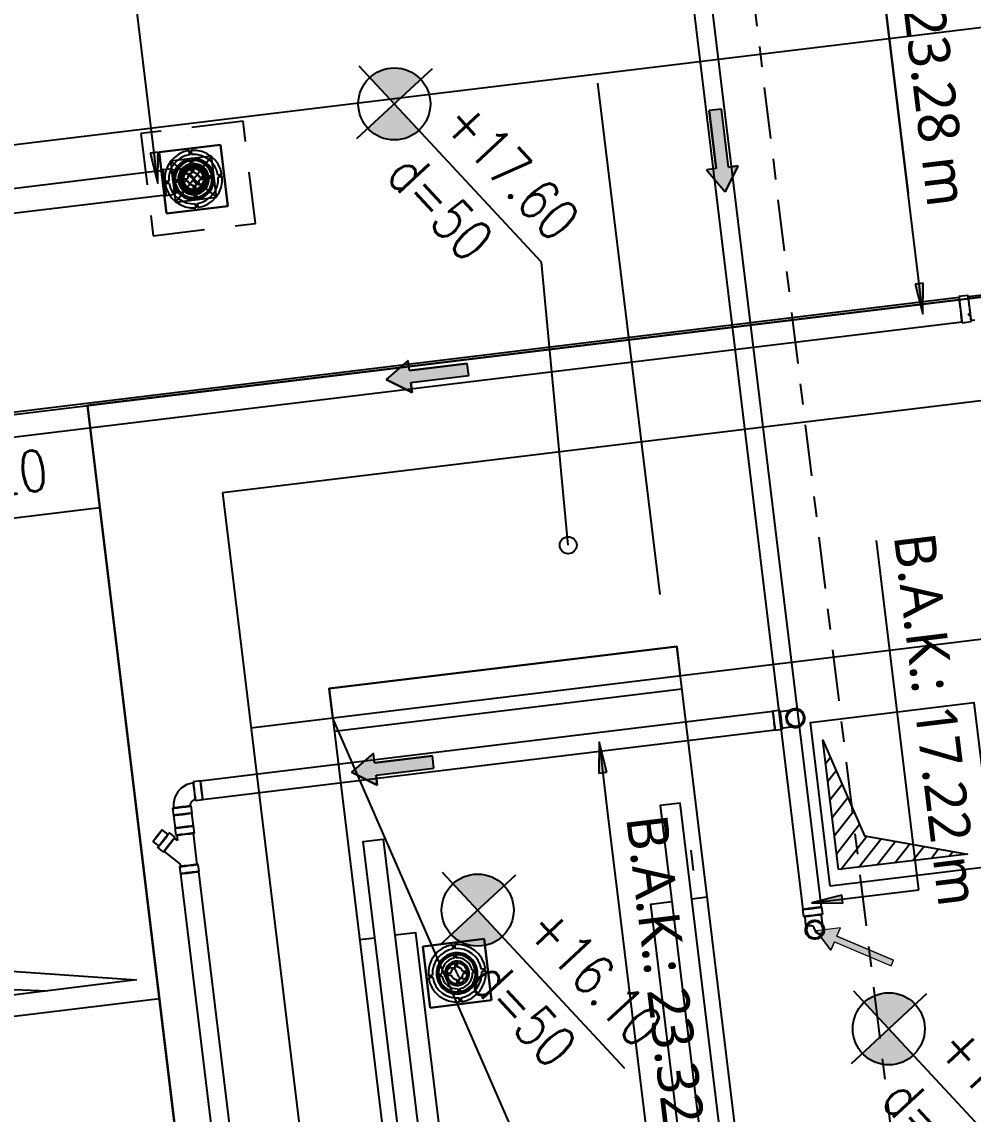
# Model space of a CAD drawing. Header units: millimetres. Extents: x 400382 to 401276, y 4543898 to 4544126.
# Drawn here: x 400469.96 to 400474.58, y 4544086.5 to 4544091.8 of the extents above; entities that cross this region are included whole.
import ezdxf
from ezdxf.enums import TextEntityAlignment as Align

# ---------------------------------------------------------------- set-up
doc = ezdxf.new("R2010")
doc.units = ezdxf.units.MM
for name, pattern in [('ACAD_ISO05W100', [33, 24, -3, 0, -3, 0, -3]), ('AKS', [3, 2.5, -0.25, 0, -0.25]), ('CENTER', [2, 1.25, -0.25, 0.25, -0.25]), ('CIZGI', [0.4, 0.25, -0.15]), ('CONTINU', [0]), ('DASHDOT2', [0.5, 0.25, -0.125, 0, -0.125]), ('HIDDEN', [0.375, 0.25, -0.125])]:
    doc.linetypes.add(name, pattern=pattern)
doc.layers.add('A-DETL-GENF', color=92, linetype='Continuous', lineweight=9)
for name, color, linetype in [('aks prota', 2, 'AKS'), ('bosluk prota', 2, 'Continuous'), ('bosluk tarama prota', 8, 'Continuous'), ('boşluk prota', 2, 'Continuous'), ('boşluk taraması prota', 252, 'Continuous'), ('iderzi_PROTA', 3, 'Continuous'), ('kiriş boyutu prota', 6, 'Continuous'), ('kiriş prota', 6, 'Continuous'), ('kolon tarama prota', 252, 'Continuous'), ('merdiven prota', 2, 'Continuous'), ('PRT-AL-TUNEL_EKSENI', 14, 'DASHDOT2'), ('PRT-MI-a_fit_drainage', 10, 'Continuous'), ('skesit prota', 7, 'Continuous'), ('st-s_level (kot)', 6, 'Continuous'), ('st-s_levelmark (kot işareti)', 4, 'Continuous'), ('st_s_ölçü', 4, 'Continuous'), ('TARAMA', 8, 'Continuous'), ('temel prota', 6, 'Continuous')]:
    doc.layers.add(name, color=color, linetype=linetype)
doc.styles.add('OLCU', font='romanstw.shx')
doc.styles.add('Segoe UI Light_1', font='', dxfattribs={"height": 200})
doc.styles.add('TKIRIS', font='romanstw.shx')
doc.styles.get('Segoe UI Light_1').set_extended_font_data('Segoe UI Light')

# ---------------------------------------------------------------- blocks, each defined once
blk = doc.blocks.new('Flow Direction - Flow Direction _25mm_-1035271-_17_70 m  ARA KAT')
at = {"layer": 'TARAMA'}
blk.add_hatch(color=256, dxfattribs=at).paths.add_polyline_path([(0, 0), (-117, -78), (-117, -30), (-400, -30), (-400, 30), (-117, 30), (-117, 78)], flags=0)
for p, q in [((0, 0), (-117, 78)), ((-117, 78), (-117, 30)), ((-117, 78), (0, 0)), ((-117, 30), (-117, 78)), ((-117, 30), (-400, 30)), ((-400, 30), (-400, -30)), ((-117, 30), (-400, 30)), ((-400, 30), (-400, -30)), ((-117, -78), (0, 0)), ((-117, -78), (0, 0)), ((-400, -30), (-117, -30)), ((-117, -30), (-400, -30)), ((-117, -30), (-117, -78)), ((-117, -30), (-117, -78))]:
    blk.add_line(p, q, dxfattribs=at)
blk = doc.blocks.new('Riser Direction1 - Flow Direction _25mm_ 2-2155046-_17_70 m  ARA KAT')
at = {"layer": 'A-DETL-GENF'}
blk.add_hatch(color=256, dxfattribs=at).paths.add_polyline_path([(0, 0), (118, 0), (96, -38.1), (354.9, -187.5), (339.8, -213.5), (81, -64.1), (59, -102.2)], flags=0)
for p, q in [((0, 0), (59, -102.2)), ((118, 0), (0, 0)), ((118, 0), (0, 0)), ((59, -102.2), (0, 0)), ((96, -38.1), (118, 0)), ((96, -38.1), (118, 0)), ((354.9, -187.5), (96, -38.1)), ((96, -38.1), (354.9, -187.5)), ((59, -102.2), (81, -64.1)), ((81, -64.1), (59, -102.2)), ((81, -64.1), (339.8, -213.5)), ((81, -64.1), (339.8, -213.5)), ((339.8, -213.5), (354.9, -187.5)), ((339.8, -213.5), (354.9, -187.5))]:
    blk.add_line(p, q, dxfattribs=at)
blk = doc.blocks.new('17.60 mekanik')
at = {"layer": 'kolon tarama prota'}
for points in [[(136748.72, 66618.62), (136737.74, 66629.04), (136735.42, 66625.84)], [(136449.2, 66389.81), (136438.23, 66400.22), (136435.91, 66397.03)], [(136921.11, 66384.46), (136931.52, 66395.44), (136928.33, 66397.76)], [(136793.63, 66362.09), (136804.6, 66351.68), (136806.92, 66354.87)]]:
    blk.add_hatch(color=256, dxfattribs=at).paths.add_polyline_path(points, flags=0)
for p, q in [((136561.71, 66754.49), (136701.01, 66653.28)), ((136748.72, 66618.62), (136561.71, 66754.49)), ((136925.9, 66386.54), (136552.55, 66657.8)), ((136547.26, 66650.52), (136920.61, 66379.26)), ((136766.65, 66653.02), (136757.54, 66640.49)), ((136757.01, 66640.88), (136754.39, 66637.28)), ((136754.78, 66637), (136407.02, 66158.36)), ((136763.79, 66635.99), (136763.75, 66635.94)), ((136763.97, 66634.69), (136765.24, 66634.89)), ((136766.79, 66633.77), (136767.91, 66635.32)), ((136416.57, 66151.42), (136764.32, 66630.07)), ((136737.74, 66629.04), (136735.42, 66625.84)), ((136748.72, 66618.62), (136737.74, 66629.04)), ((136764.71, 66629.79), (136767.32, 66633.38)), ((136735.42, 66625.84), (136748.72, 66618.62)), ((136449.2, 66389.81), (136257.67, 66528.96)), ((136951.97, 66426.94), (136813.79, 66527.34)), ((136840.28, 66433.97), (136675.69, 66207.43)), ((136842.28, 66436.84), (136840.22, 66434.01)), ((136682.97, 66202.14), (136847.57, 66428.68)), ((136847.63, 66428.63), (136849.69, 66431.46)), ((136921.11, 66384.46), (136951.97, 66426.94)), ((136456.17, 66424.9), (136438.52, 66400.64)), ((136438.52, 66400.64), (136456.17, 66424.9)), ((136480.43, 66407.25), (136456.17, 66424.9)), ((136456.17, 66424.9), (136480.43, 66407.25)), ((136456.17, 66424.9), (136456.17, 66424.9)), ((136447.86, 66411.78), (136449.48, 66410.6)), ((136449.48, 66410.6), (136447.86, 66411.78)), ((136447.86, 66411.78), (136447.86, 66411.78)), ((136450.07, 66411.41), (136448.45, 66412.58)), ((136448.45, 66412.58), (136450.07, 66411.41)), ((136448.45, 66412.58), (136448.45, 66412.58)), ((136450.07, 66411.41), (136450.07, 66411.41)), ((136464.65, 66411.91), (136463.47, 66410.29)), ((136463.47, 66410.29), (136464.65, 66411.91)), ((136464.28, 66409.71), (136465.46, 66411.33)), ((136465.46, 66411.33), (136464.28, 66409.71)), ((136464.65, 66411.91), (136464.65, 66411.91)), ((136465.46, 66411.33), (136465.46, 66411.33)), ((136467.3, 66415.56), (136466.12, 66413.94)), ((136466.12, 66413.94), (136467.3, 66415.56)), ((136466.12, 66413.94), (136466.12, 66413.94)), ((136466.93, 66413.35), (136468.11, 66414.97)), ((136468.11, 66414.97), (136466.93, 66413.35)), ((136466.93, 66413.35), (136466.93, 66413.35)), ((136467.3, 66415.56), (136467.3, 66415.56)), ((136468.11, 66414.97), (136468.11, 66414.97)), ((136449.48, 66410.6), (136449.48, 66410.6)), ((136451.51, 66409.13), (136453.13, 66407.95)), ((136453.13, 66407.95), (136451.51, 66409.13)), ((136451.51, 66409.13), (136451.51, 66409.13)), ((136453.71, 66408.76), (136452.09, 66409.93)), ((136452.09, 66409.93), (136453.71, 66408.76)), ((136452.09, 66409.93), (136452.09, 66409.93)), ((136453.13, 66407.95), (136453.13, 66407.95)), ((136453.71, 66408.76), (136453.71, 66408.76)), ((136455.15, 66406.47), (136456.79, 66405.28)), ((136456.79, 66405.28), (136455.15, 66406.47)), ((136455.15, 66406.47), (136455.15, 66406.47)), ((136457.37, 66406.09), (136455.74, 66407.28)), ((136455.74, 66407.28), (136457.37, 66406.09)), ((136455.74, 66407.28), (136455.74, 66407.28)), ((136457.37, 66406.09), (136457.37, 66406.09)), ((136461.99, 66408.27), (136460.81, 66406.63)), ((136460.81, 66406.63), (136461.99, 66408.27)), ((136460.81, 66406.63), (136460.81, 66406.63)), ((136461.62, 66406.05), (136462.8, 66407.68)), ((136462.8, 66407.68), (136461.62, 66406.05)), ((136461.62, 66406.05), (136461.62, 66406.05)), ((136461.99, 66408.27), (136461.99, 66408.27)), ((136462.78, 66382.99), (136480.43, 66407.25)), ((136480.43, 66407.25), (136462.78, 66382.99)), ((136462.8, 66407.68), (136462.8, 66407.68)), ((136463.47, 66410.29), (136463.47, 66410.29)), ((136464.28, 66409.71), (136464.28, 66409.71)), ((136480.43, 66407.25), (136480.43, 66407.25)), ((136438.23, 66400.22), (136435.91, 66397.03)), ((136449.2, 66389.81), (136438.23, 66400.22)), ((136438.52, 66400.64), (136462.78, 66382.99)), ((136462.78, 66382.99), (136438.52, 66400.64)), ((136438.52, 66400.64), (136438.52, 66400.64)), ((136457.33, 66401.85), (136456.14, 66400.22)), ((136456.14, 66400.22), (136457.33, 66401.85)), ((136456.14, 66400.22), (136456.14, 66400.22)), ((136456.79, 66405.28), (136456.79, 66405.28)), ((136456.95, 66399.63), (136458.14, 66401.26)), ((136458.14, 66401.26), (136456.95, 66399.63)), ((136457.33, 66401.85), (136457.33, 66401.85)), ((136458.14, 66401.26), (136458.14, 66401.26)), ((136461.57, 66401.8), (136463.2, 66400.62)), ((136463.2, 66400.62), (136461.57, 66401.8)), ((136461.57, 66401.8), (136461.57, 66401.8)), ((136463.79, 66401.43), (136462.16, 66402.61)), ((136462.16, 66402.61), (136463.79, 66401.43)), ((136462.16, 66402.61), (136462.16, 66402.61)), ((136463.2, 66400.62), (136463.2, 66400.62)), ((136463.79, 66401.43), (136463.79, 66401.43)), ((136446.31, 66395.86), (136307.59, 66204.93)), ((136435.91, 66397.03), (136449.2, 66389.81)), ((136454.67, 66398.19), (136453.49, 66396.57)), ((136453.49, 66396.57), (136454.67, 66398.19)), ((136453.49, 66396.57), (136453.49, 66396.57)), ((136454.3, 66395.98), (136455.47, 66397.6)), ((136455.47, 66397.6), (136454.3, 66395.98)), ((136454.3, 66395.98), (136454.3, 66395.98)), ((136454.67, 66398.19), (136454.67, 66398.19)), ((136455.47, 66397.6), (136455.47, 66397.6)), ((136456.95, 66399.63), (136456.95, 66399.63)), ((136465.23, 66399.14), (136466.85, 66397.96)), ((136466.85, 66397.96), (136465.23, 66399.14)), ((136465.23, 66399.14), (136465.23, 66399.14)), ((136467.44, 66398.77), (136465.82, 66399.95)), ((136465.82, 66399.95), (136467.44, 66398.77)), ((136465.82, 66399.95), (136465.82, 66399.95)), ((136466.85, 66397.96), (136466.85, 66397.96)), ((136467.44, 66398.77), (136467.44, 66398.77)), ((136468.87, 66396.49), (136470.49, 66395.31)), ((136470.49, 66395.31), (136468.87, 66396.49)), ((136468.87, 66396.49), (136468.87, 66396.49)), ((136471.08, 66396.12), (136469.46, 66397.3)), ((136469.46, 66397.3), (136471.08, 66396.12)), ((136469.46, 66397.3), (136469.46, 66397.3)), ((136470.49, 66395.31), (136470.49, 66395.31)), ((136471.08, 66396.12), (136471.08, 66396.12)), ((136928.33, 66397.76), (136921.11, 66384.46)), ((136921.11, 66384.46), (136931.52, 66395.44)), ((136931.52, 66395.44), (136928.33, 66397.76)), ((136452.01, 66394.55), (136450.84, 66392.93)), ((136450.84, 66392.93), (136452.01, 66394.55)), ((136450.84, 66392.93), (136450.84, 66392.93)), ((136451.65, 66392.34), (136452.82, 66393.96)), ((136452.82, 66393.96), (136451.65, 66392.34)), ((136451.65, 66392.34), (136451.65, 66392.34)), ((136452.01, 66394.55), (136452.01, 66394.55)), ((136452.82, 66393.96), (136452.82, 66393.96)), ((136317.13, 66197.99), (136455.85, 66388.92)), ((136462.78, 66382.99), (136462.78, 66382.99)), ((136793.63, 66362.09), (136804.6, 66351.68)), ((136806.92, 66354.87), (136793.63, 66362.09)), ((136793.63, 66362.09), (136821.77, 66341.65)), ((136804.6, 66351.68), (136806.92, 66354.87)), ((136821.77, 66341.65), (136964.98, 66237.6)), ((136825.59, 66256.09), (136807.96, 66231.82)), ((136807.96, 66231.82), (136825.59, 66256.09)), ((136849.87, 66238.45), (136825.59, 66256.09)), ((136825.59, 66256.09), (136849.87, 66238.45)), ((136825.59, 66256.09), (136825.59, 66256.09)), ((136836.73, 66246.75), (136835.56, 66245.13)), ((136835.56, 66245.13), (136836.73, 66246.75)), ((136836.73, 66246.75), (136836.73, 66246.75)), ((136817.3, 66242.95), (136818.92, 66241.78)), ((136818.92, 66241.78), (136817.3, 66242.95)), ((136817.3, 66242.95), (136817.3, 66242.95)), ((136819.51, 66242.59), (136817.89, 66243.76)), ((136817.89, 66243.76), (136819.51, 66242.59)), ((136817.89, 66243.76), (136817.89, 66243.76)), ((136818.92, 66241.78), (136818.92, 66241.78)), ((136819.51, 66242.59), (136819.51, 66242.59)), ((136823.15, 66239.94), (136821.53, 66241.12)), ((136821.53, 66241.12), (136823.15, 66239.94)), ((136821.53, 66241.12), (136821.53, 66241.12)), ((136834.09, 66243.1), (136832.91, 66241.48)), ((136832.91, 66241.48), (136834.09, 66243.1)), ((136832.91, 66241.48), (136832.91, 66241.48)), ((136833.72, 66240.89), (136834.89, 66242.52)), ((136834.89, 66242.52), (136833.72, 66240.89)), ((136834.09, 66243.1), (136834.09, 66243.1)), ((136834.89, 66242.52), (136834.89, 66242.52)), ((136835.56, 66245.13), (136835.56, 66245.13)), ((136836.37, 66244.54), (136837.54, 66246.16)), ((136837.54, 66246.16), (136836.37, 66244.54)), ((136836.37, 66244.54), (136836.37, 66244.54)), ((136837.54, 66246.16), (136837.54, 66246.16)), ((136820.94, 66240.31), (136822.57, 66239.13)), ((136822.57, 66239.13), (136820.94, 66240.31)), ((136820.94, 66240.31), (136820.94, 66240.31)), ((136822.57, 66239.13), (136822.57, 66239.13)), ((136823.15, 66239.94), (136823.15, 66239.94)), ((136824.59, 66237.65), (136826.23, 66236.47)), ((136826.23, 66236.47), (136824.59, 66237.65)), ((136824.59, 66237.65), (136824.59, 66237.65)), ((136826.81, 66237.28), (136825.18, 66238.46)), ((136825.18, 66238.46), (136826.81, 66237.28)), ((136825.18, 66238.46), (136825.18, 66238.46)), ((136826.23, 66236.47), (136826.23, 66236.47)), ((136826.81, 66237.28), (136826.81, 66237.28)), ((136831.43, 66239.45), (136830.25, 66237.82)), ((136830.25, 66237.82), (136831.43, 66239.45)), ((136830.25, 66237.82), (136830.25, 66237.82)), ((136831.06, 66237.23), (136832.24, 66238.87)), ((136832.24, 66238.87), (136831.06, 66237.23)), ((136831.06, 66237.23), (136831.06, 66237.23)), ((136831.43, 66239.45), (136831.43, 66239.45)), ((136832.23, 66214.18), (136849.87, 66238.45)), ((136849.87, 66238.45), (136832.23, 66214.18)), ((136832.24, 66238.87), (136832.24, 66238.87)), ((136833.72, 66240.89), (136833.72, 66240.89)), ((136849.87, 66238.45), (136849.87, 66238.45)), ((136807.96, 66231.82), (136832.23, 66214.18)), ((136832.23, 66214.18), (136807.96, 66231.82)), ((136807.96, 66231.82), (136807.96, 66231.82)), ((136826.77, 66233.04), (136825.58, 66231.4)), ((136825.58, 66231.4), (136826.77, 66233.04)), ((136825.58, 66231.4), (136825.58, 66231.4)), ((136826.39, 66230.82), (136827.58, 66232.45)), ((136827.58, 66232.45), (136826.39, 66230.82)), ((136826.39, 66230.82), (136826.39, 66230.82)), ((136826.77, 66233.04), (136826.77, 66233.04)), ((136827.58, 66232.45), (136827.58, 66232.45)), ((136831.01, 66232.99), (136832.64, 66231.81)), ((136832.64, 66231.81), (136831.01, 66232.99)), ((136831.01, 66232.99), (136831.01, 66232.99)), ((136833.23, 66232.61), (136831.6, 66233.8)), ((136831.6, 66233.8), (136833.23, 66232.61)), ((136831.6, 66233.8), (136831.6, 66233.8)), ((136832.64, 66231.81), (136832.64, 66231.81)), ((136833.23, 66232.61), (136833.23, 66232.61)), ((136836.88, 66229.96), (136835.26, 66231.14)), ((136835.26, 66231.14), (136836.88, 66229.96)), ((136835.26, 66231.14), (136835.26, 66231.14)), ((136821.46, 66225.73), (136820.29, 66224.11)), ((136820.29, 66224.11), (136821.46, 66225.73)), ((136821.46, 66225.73), (136821.46, 66225.73)), ((136824.11, 66229.37), (136822.93, 66227.75)), ((136822.93, 66227.75), (136824.11, 66229.37)), ((136822.93, 66227.75), (136822.93, 66227.75)), ((136823.74, 66227.17), (136824.92, 66228.79)), ((136824.92, 66228.79), (136823.74, 66227.17)), ((136823.74, 66227.17), (136823.74, 66227.17)), ((136824.11, 66229.37), (136824.11, 66229.37)), ((136824.92, 66228.79), (136824.92, 66228.79)), ((136834.67, 66230.33), (136836.29, 66229.15)), ((136836.29, 66229.15), (136834.67, 66230.33)), ((136834.67, 66230.33), (136834.67, 66230.33)), ((136836.29, 66229.15), (136836.29, 66229.15)), ((136836.88, 66229.96), (136836.88, 66229.96)), ((136838.32, 66227.68), (136839.94, 66226.51)), ((136839.94, 66226.51), (136838.32, 66227.68)), ((136838.32, 66227.68), (136838.32, 66227.68)), ((136840.53, 66227.32), (136838.91, 66228.49)), ((136838.91, 66228.49), (136840.53, 66227.32)), ((136838.91, 66228.49), (136838.91, 66228.49)), ((136839.94, 66226.51), (136839.94, 66226.51)), ((136840.53, 66227.32), (136840.53, 66227.32)), ((136820.29, 66224.11), (136820.29, 66224.11)), ((136821.09, 66223.52), (136822.27, 66225.14)), ((136822.27, 66225.14), (136821.09, 66223.52)), ((136821.09, 66223.52), (136821.09, 66223.52)), ((136822.27, 66225.14), (136822.27, 66225.14)), ((136832.23, 66214.18), (136832.23, 66214.18)), ((136675.63, 66207.47), (136673.57, 66204.64)), ((136680.98, 66199.26), (136683.04, 66202.09)), ((136684.34, 66193.85), (136681.51, 66195.9)), ((136689.34, 66190.12), (136684.3, 66193.78)), ((136676.13, 66188.49), (136678.96, 66186.44)), ((136692.22, 66188.12), (136689.39, 66190.18)), ((136679.01, 66186.5), (136684.05, 66182.83)), ((136704.33, 66178.73), (136691.94, 66187.73)), ((136684, 66178.33), (136680.38, 66177.76)), ((136687.31, 66179.79), (136683.85, 66179.24)), ((136684.01, 66182.77), (136686.84, 66180.71)), ((136687.12, 66181.1), (136689.2, 66179.6)), ((136689.2, 66179.6), (136687.39, 66179.31)), ((136707.44, 66177.07), (136704.61, 66179.12)), ((136688.67, 66171.22), (136698.57, 66172.79)), ((136698.57, 66172.79), (136699.51, 66172.1)), ((136700.19, 66173.04), (136700.25, 66173.05)), ((136700.24, 66173.1), (136700.23, 66173.11)), ((136865.84, 66061.88), (136707.39, 66177)), ((136681.53, 66170.53), (136685.14, 66171.1)), ((136685.29, 66170.19), (136688.74, 66170.74)), ((136699.23, 66171.71), (136702.06, 66169.66)), ((136702.1, 66169.72), (136860.55, 66054.6))]:
    blk.add_line(p, q, dxfattribs=at)
at = {"layer": 'kolon tarama prota', "extrusion": (0, 0, -1)}
for p, q in [((136445.92, 66396.14), (136448.53, 66399.73)), ((136458.85, 66392.24), (136456.24, 66388.64)), ((136925.95, 66386.61), (136928.78, 66384.55)), ((136923.4, 66377.14), (136920.57, 66379.2))]:
    blk.add_line(p, q, dxfattribs=at)
at = {"layer": 'kolon tarama prota', "flags": 128}
for points in [[(136846.77, 66442.21), (136848.27, 66443.47), (136850.18, 66443.9), (136852.06, 66443.39), (136852.49, 66443.11)], [(136852.49, 66443.11), (136853.76, 66441.62), (136854.18, 66439.71), (136853.67, 66437.82), (136853.4, 66437.39)], [(136842.67, 66436.56), (136844.15, 66438.61), (136845.44, 66440.37), (136846.34, 66441.62), (136846.75, 66442.18), (136846.77, 66442.21)], [(136847.68, 66436.49), (136846.42, 66437.98), (136845.99, 66439.89), (136846.5, 66441.78), (136846.77, 66442.21)], [(136853.4, 66437.39), (136851.9, 66436.13), (136850, 66435.7), (136848.11, 66436.21), (136847.68, 66436.49)], [(136853.4, 66437.39), (136853.12, 66437.01), (136852.33, 66435.92), (136851.12, 66434.26), (136849.67, 66432.26), (136849.3, 66431.74)], [(136673.96, 66204.36), (136672.46, 66201.49), (136671.86, 66198.31), (136671.98, 66196.12)], [(136680.08, 66197.4), (136680.29, 66199.02), (136680.59, 66199.54)], [(136671.98, 66196.12), (136672.95, 66193.03), (136674.77, 66190.35), (136676.41, 66188.88)], [(136681.23, 66195.51), (136680.23, 66196.81), (136680.08, 66197.4)]]:
    blk.add_lwpolyline(points, dxfattribs=at)
at = {"layer": 'kolon tarama prota', "extrusion": (0, 0, -1), "flags": 128}
for points in [[(-136449.07, 66399.35), (-136450.85, 66401.79), (-136452.45, 66404), (-136453.72, 66405.75), (-136454.55, 66406.89), (-136454.85, 66407.31), (-136454.85, 66407.31)], [(-136464.1, 66400.59), (-136463.82, 66400.21), (-136463.02, 66399.1), (-136461.76, 66397.36), (-136460.17, 66395.17), (-136458.39, 66392.73), (-136458.32, 66392.63)], [(-136928.42, 66379.15), (-136927.68, 66377.34), (-136927.87, 66375.39), (-136928.94, 66373.75), (-136929.33, 66373.43)], [(-136934.14, 66380.06), (-136932.33, 66380.8), (-136930.38, 66380.61), (-136928.75, 66379.54), (-136928.42, 66379.15)], [(-136934.14, 66380.06), (-136933.76, 66380.33), (-136932.67, 66381.13), (-136931.01, 66382.33), (-136929.01, 66383.78), (-136928.5, 66384.16)], [(-136935.05, 66374.33), (-136935.79, 66376.15), (-136935.6, 66378.09), (-136934.54, 66379.73), (-136934.14, 66380.06)], [(-136923.68, 66377.53), (-136925.73, 66376.05), (-136927.49, 66374.76), (-136928.74, 66373.86), (-136929.3, 66373.45), (-136929.33, 66373.43)], [(-136929.33, 66373.43), (-136931.14, 66372.69), (-136933.09, 66372.88), (-136934.73, 66373.94), (-136935.05, 66374.33)]]:
    blk.add_lwpolyline(points, dxfattribs=at)
at = {"layer": 'kolon tarama prota'}
for centre, radius, start, end in [((136850.09, 66439.8), 4.58, 54, 234), ((136850.09, 66439.8), 4.58, 54, 234), ((136850.09, 66439.8), 4.1, 54, 234), ((136850.09, 66439.8), 4.5, 324, 144), ((136850.09, 66439.8), 4.58, 234, 54), ((136850.09, 66439.8), 4.58, 234, 54), ((136850.09, 66439.8), 4.1, 234, 54), ((136850.09, 66439.8), 4.5, 144, 324), ((136459.47, 66403.95), 14, 56.0106, 141.9172), ((136459.47, 66403.95), 14, 56.0106, 141.9172), ((136459.47, 66403.95), 14, 146.0106, 231.9172), ((136459.47, 66403.95), 14, 146.0106, 231.9172), ((136459.47, 66403.95), 12, 56.3519, 141.5758), ((136459.47, 66403.95), 12, 56.3519, 141.5758), ((136459.47, 66403.95), 10, 323.9639, 143.9639), ((136459.47, 66403.95), 10, 323.9639, 143.9639), ((136459.47, 66403.95), 9.5, 56.9808, 140.9469), ((136459.47, 66403.95), 9.5, 56.9808, 140.9469), ((136459.47, 66403.95), 9, 323.9639, 143.9639), ((136459.47, 66403.95), 9, 323.9639, 143.9639), ((136459.47, 66403.95), 7.5, 57.7864, 140.1413), ((136459.47, 66403.95), 7.5, 57.7864, 140.1413), ((136459.47, 66403.95), 9.5, 326.9808, 50.9469), ((136459.47, 66403.95), 9.5, 326.9808, 50.9469), ((136459.47, 66403.95), 12, 326.3519, 51.5758), ((136459.47, 66403.95), 12, 326.3519, 51.5758), ((136459.47, 66403.95), 14, 326.0106, 51.9172), ((136459.47, 66403.95), 14, 326.0106, 51.9172), ((136459.47, 66403.95), 12, 146.3519, 231.5758), ((136459.47, 66403.95), 12, 146.3519, 231.5758), ((136459.47, 66403.95), 10, 143.9639, 323.9639), ((136459.47, 66403.95), 10, 143.9639, 323.9639), ((136459.47, 66403.95), 9.5, 146.9808, 230.9469), ((136459.47, 66403.95), 9.5, 146.9808, 230.9469), ((136459.47, 66403.95), 9, 143.9639, 323.9639), ((136459.47, 66403.95), 9, 143.9639, 323.9639), ((136459.47, 66403.95), 7.5, 147.7864, 230.1413), ((136459.47, 66403.95), 7.5, 147.7864, 230.1413), ((136459.48, 66403.95), 5.9, 144, 324), ((136459.47, 66403.95), 5, 143.9639, 323.9639), ((136459.47, 66403.95), 5, 143.9639, 323.9639), ((136459.47, 66403.95), 5, 149.703, 228.2247), ((136459.47, 66403.95), 5, 149.703, 228.2247), ((136459.48, 66403.95), 5.9, 324, 144), ((136459.47, 66403.95), 5, 323.9639, 143.9639), ((136459.47, 66403.95), 5, 323.9639, 143.9639), ((136459.47, 66403.95), 5, 59.703, 138.2247), ((136459.47, 66403.95), 5, 59.703, 138.2247), ((136459.47, 66403.95), 3, 63.5579, 134.3698), ((136459.47, 66403.95), 3, 63.5579, 134.3698), ((136461.21, 66406.34), 2.95, 234, 54), ((136459.47, 66403.95), 3, 333.5579, 44.3698), ((136459.47, 66403.95), 3, 333.5579, 44.3698), ((136459.47, 66403.95), 5, 329.703, 48.2247), ((136459.47, 66403.95), 5, 329.703, 48.2247), ((136459.47, 66403.95), 7.5, 327.7864, 50.1413), ((136459.47, 66403.95), 7.5, 327.7864, 50.1413), ((136457.74, 66401.56), 2.95, 54, 234), ((136459.47, 66403.95), 3, 153.5579, 224.3698), ((136459.47, 66403.95), 3, 153.5579, 224.3698), ((136459.47, 66403.95), 5, 239.703, 318.2247), ((136459.47, 66403.95), 5, 239.703, 318.2247), ((136459.47, 66403.95), 3, 243.5579, 314.3698), ((136459.47, 66403.95), 3, 243.5579, 314.3698), ((136459.47, 66403.95), 14, 236.0106, 321.9172), ((136459.47, 66403.95), 14, 236.0106, 321.9172), ((136459.47, 66403.95), 12, 236.3519, 321.5758), ((136459.47, 66403.95), 12, 236.3519, 321.5758), ((136459.47, 66403.95), 9.5, 236.9808, 320.9469), ((136459.47, 66403.95), 9.5, 236.9808, 320.9469), ((136459.47, 66403.95), 7.5, 237.7864, 320.1413), ((136459.47, 66403.95), 7.5, 237.7864, 320.1413), ((136931.74, 66376.74), 4.5, 144, 324), ((136931.74, 66376.74), 4.5, 324, 144), ((136933.06, 66378.56), 2.25, 234, 54), ((136930.41, 66374.92), 2.25, 54, 234), ((136828.91, 66235.13), 14, 56.0467, 141.9533), ((136828.91, 66235.13), 14, 56.0467, 141.9533), ((136828.91, 66235.13), 12, 56.388, 141.612), ((136828.91, 66235.13), 12, 56.388, 141.612), ((136828.91, 66235.13), 14, 146.0467, 231.9533), ((136828.91, 66235.13), 14, 146.0467, 231.9533), ((136828.91, 66235.13), 12, 146.388, 231.612), ((136828.91, 66235.13), 12, 146.388, 231.612), ((136828.91, 66235.13), 10, 54, 234), ((136828.91, 66235.13), 10, 54, 234), ((136828.91, 66235.13), 9, 54, 234), ((136828.91, 66235.13), 9, 54, 234), ((136828.91, 66235.13), 9.5, 57.017, 140.983), ((136828.91, 66235.13), 9.5, 57.017, 140.983), ((136828.91, 66235.13), 10, 234, 54), ((136828.91, 66235.13), 10, 234, 54), ((136828.91, 66235.13), 7.5, 57.8226, 140.1774), ((136828.91, 66235.13), 7.5, 57.8226, 140.1774), ((136828.91, 66235.13), 9, 234, 54), ((136828.91, 66235.13), 9, 234, 54), ((136828.91, 66235.13), 9.5, 327.017, 50.983), ((136828.91, 66235.13), 9.5, 327.017, 50.983), ((136828.91, 66235.13), 12, 326.388, 51.612), ((136828.91, 66235.13), 12, 326.388, 51.612), ((136828.91, 66235.13), 14, 326.0467, 51.9533), ((136828.91, 66235.13), 14, 326.0467, 51.9533), ((136828.91, 66235.13), 9.5, 147.017, 230.983), ((136828.91, 66235.13), 9.5, 147.017, 230.983), ((136828.91, 66235.13), 7.5, 147.8226, 230.1774), ((136828.91, 66235.13), 7.5, 147.8226, 230.1774), ((136828.91, 66235.13), 5.9, 144, 324), ((136828.91, 66235.13), 5, 54, 234), ((136828.91, 66235.13), 5, 54, 234), ((136828.91, 66235.13), 5, 149.7392, 228.2608), ((136828.91, 66235.13), 5, 149.7392, 228.2608), ((136828.91, 66235.13), 5.9, 324, 144), ((136828.91, 66235.13), 5, 59.7392, 138.2608), ((136828.91, 66235.13), 5, 59.7392, 138.2608), ((136828.91, 66235.13), 3, 153.5941, 224.4059), ((136828.91, 66235.13), 3, 153.5941, 224.4059), ((136828.91, 66235.13), 5, 234, 54), ((136828.91, 66235.13), 5, 234, 54), ((136828.91, 66235.13), 3, 63.5941, 134.4059), ((136828.91, 66235.13), 3, 63.5941, 134.4059), ((136830.65, 66237.52), 2.95, 234, 54), ((136828.91, 66235.13), 3, 333.5941, 44.4059), ((136828.91, 66235.13), 3, 333.5941, 44.4059), ((136828.91, 66235.13), 5, 329.7392, 48.2608), ((136828.91, 66235.13), 5, 329.7392, 48.2608), ((136828.91, 66235.13), 7.5, 327.8226, 50.1774), ((136828.91, 66235.13), 7.5, 327.8226, 50.1774), ((136827.18, 66232.75), 2.95, 54, 234), ((136828.91, 66235.13), 5, 239.7392, 318.2608), ((136828.91, 66235.13), 5, 239.7392, 318.2608), ((136828.91, 66235.13), 3, 243.5941, 314.4059), ((136828.91, 66235.13), 3, 243.5941, 314.4059), ((136828.91, 66235.13), 14, 236.0467, 321.9533), ((136828.91, 66235.13), 14, 236.0467, 321.9533), ((136828.91, 66235.13), 12, 236.388, 321.612), ((136828.91, 66235.13), 12, 236.388, 321.612), ((136828.91, 66235.13), 9.5, 237.017, 320.983), ((136828.91, 66235.13), 9.5, 237.017, 320.983), ((136828.91, 66235.13), 7.5, 237.8226, 320.1774), ((136828.91, 66235.13), 7.5, 237.8226, 320.1774)]:
    blk.add_arc(centre, radius, start, end, dxfattribs=at)
at = {"layer": 'kolon tarama prota', "extrusion": (0, 0, -1)}
for centre, radius, start, end in [((-136459.48, 66403.95), 6.38, 306, 126), ((-136459.48, 66403.95), 6.38, 306, 126), ((-136459.48, 66403.95), 5.71, 306, 126), ((-136459.48, 66403.95), 6.38, 126, 306), ((-136459.48, 66403.95), 6.38, 126, 306), ((-136459.48, 66403.95), 5.72, 126, 306), ((-136931.74, 66376.74), 4.58, 216, 36), ((-136931.74, 66376.74), 4.58, 216, 36), ((-136931.74, 66376.74), 4.1, 216, 36), ((-136931.74, 66376.74), 4.58, 36, 216), ((-136931.74, 66376.74), 4.58, 36, 216), ((-136931.74, 66376.74), 4.1, 36, 216)]:
    blk.add_arc(centre, radius, start, end, dxfattribs=at)
at = {"layer": 'kolon tarama prota'}
for centre, major_axis, ratio, start_param, end_param in [((136762.16, 66637.13), (5.16, -3.75), 0.009993, 3.141593, 6.283185), ((136762.16, 66637.13), (-5.16, 3.75), 0.009993, 3.141593, 6.283185), ((136762.16, 66637.13), (4.62, -3.36), 0.009993, 3.141593, 6.283185), ((136762.16, 66637.13), (-4.62, 3.36), 0.009993, 3.141593, 6.283185), ((136759.55, 66633.54), (5.16, -3.75), 0.009993, 3.141593, 6.283185), ((136759.55, 66633.54), (5.16, -3.75), 0.009993, 0, 3.141593), ((136759.55, 66633.54), (4.77, -3.47), 0.009999, 3.141593, 4.712389), ((136759.55, 66633.54), (4.77, -3.47), 0.009999, 1.570796, 3.141593), ((136759.55, 66633.54), (4.77, -3.47), 0.009999, 4.712389, 6.283185), ((136759.55, 66633.54), (4.77, -3.47), 0.009999, 0, 1.570796), ((136763.33, 66638.74), (-0.64, 4.05), 0.007066, 2.334009, 3.148659), ((136763.33, 66638.74), (-0.64, 4.05), 0.007066, 3.148659, 3.963309), ((136843.92, 66431.32), (3.7, -2.69), 0.01, 1.570796, 4.712389), ((136843.92, 66431.32), (3.64, -2.65), 0.01, 3.141593, 4.712389), ((136843.92, 66431.32), (3.64, -2.65), 0.01, 1.570796, 3.141593), ((136845.98, 66434.15), (3.7, -2.69), 0.01, 1.570796, 4.712389), ((136845.98, 66434.15), (3.31, -2.41), 0.01, 1.570796, 4.712389), ((136845.98, 66434.15), (-3.7, 2.69), 0.01, 1.570796, 4.712389), ((136845.98, 66434.15), (-3.31, 2.41), 0.01, 1.570796, 4.712389), ((136843.92, 66431.32), (3.7, -2.69), 0.01, 4.712389, 7.853982), ((136843.92, 66431.32), (3.64, -2.65), 0.01, 4.712389, 6.283185), ((136843.92, 66431.32), (3.64, -2.65), 0.01, 0, 1.570796), ((136451.08, 66392.39), (4.77, -3.47), 0.01001, 3.141593, 4.712389), ((136451.08, 66392.39), (4.77, -3.47), 0.01001, 1.570796, 3.141593), ((136451.08, 66392.39), (4.77, -3.47), 0.01001, 4.712389, 6.283185), ((136451.08, 66392.39), (4.77, -3.47), 0.01001, 0, 1.570796), ((136923.26, 66382.9), (2.65, 3.64), 0.010001, 0, 1.570796), ((136923.26, 66382.9), (2.65, 3.64), 0.010001, 4.712389, 6.283185), ((136923.26, 66382.9), (2.65, 3.64), 0.010001, 1.570796, 3.141593), ((136923.26, 66382.9), (2.65, 3.64), 0.010001, 3.141593, 4.712389), ((136677.28, 66201.95), (3.7, -2.69), 0.01, 0.009988, 3.151581), ((136677.28, 66201.95), (3.7, -2.69), 0.01, 3.151581, 6.293174), ((136677.28, 66201.95), (-3.31, 2.41), 0.01, 3.151581, 6.293174), ((136677.28, 66201.95), (3.31, -2.41), 0.01, 3.151581, 6.293174), ((136679.33, 66204.78), (-3.7, 2.69), 0.01, 3.151581, 6.293174), ((136679.33, 66204.78), (-3.7, 2.69), 0.01, 0.009988, 3.151581), ((136679.33, 66204.78), (3.64, -2.65), 0.01, 3.141593, 4.712389), ((136679.33, 66204.78), (3.64, -2.65), 0.01, 1.570796, 3.141593), ((136679.33, 66204.78), (3.64, -2.65), 0.01, 4.712389, 6.283185), ((136679.33, 66204.78), (3.64, -2.65), 0.01, 0, 1.570796), ((136678.82, 66192.2), (2.69, 3.7), 0.009989, 6.273186, 9.414779), ((136678.82, 66192.2), (2.69, 3.7), 0.009989, 3.131593, 6.273186), ((136678.82, 66192.2), (2.41, 3.31), 0.009989, 6.273186, 9.414779), ((136678.82, 66192.2), (2.41, 3.31), 0.009989, 3.131593, 6.273186), ((136681.65, 66190.14), (2.69, 3.7), 0.009989, 6.273186, 9.414779), ((136681.65, 66190.14), (2.69, 3.7), 0.009989, 3.131593, 6.273186), ((136681.65, 66190.14), (2.65, 3.64), 0.009989, 0, 1.570796), ((136681.65, 66190.14), (2.65, 3.64), 0.009989, 4.712389, 6.283185), ((136681.65, 66190.14), (2.65, 3.64), 0.009989, 1.570796, 3.141593), ((136681.65, 66190.14), (2.65, 3.64), 0.009989, 3.141593, 4.712389), ((136686.7, 66186.47), (2.69, 3.7), 0.009989, 6.279041, 9.420634), ((136686.7, 66186.47), (2.69, 3.7), 0.009989, 3.137448, 6.279041), ((136686.7, 66186.47), (2.65, 3.64), 0.009989, 0, 1.570796), ((136686.7, 66186.47), (2.65, 3.64), 0.009989, 4.712389, 6.283185), ((136689.53, 66184.42), (2.69, 3.7), 0.009989, 6.279041, 9.420634), ((136689.53, 66184.42), (2.69, 3.7), 0.009989, 3.137448, 6.279041), ((136686.7, 66186.47), (2.65, 3.64), 0.009989, 1.570796, 3.141593), ((136686.7, 66186.47), (2.65, 3.64), 0.009989, 3.141593, 4.712389), ((136689.53, 66184.42), (2.41, 3.31), 0.009989, 6.279041, 9.420634), ((136689.53, 66184.42), (2.41, 3.31), 0.009989, 3.137448, 6.279041), ((136680.96, 66174.14), (-0.57, 3.61), 0.004133, 6.273192, 9.414784), ((136680.96, 66174.14), (-0.57, 3.61), 0.004133, 3.131599, 6.273192), ((136684.57, 66174.72), (-0.72, 4.52), 0.004133, 6.273192, 9.414784), ((136684.57, 66174.72), (-0.72, 4.52), 0.004133, 3.131599, 6.273192), ((136684.57, 66174.72), (-0.57, 3.61), 0.004133, 6.273192, 9.414784), ((136684.57, 66174.72), (-0.57, 3.61), 0.004133, 3.131599, 6.273192), ((136688.03, 66175.26), (-0.72, 4.52), 0.004133, 6.273192, 9.414784), ((136688.03, 66175.26), (-0.72, 4.52), 0.004133, 3.131599, 6.273192), ((136688.03, 66175.26), (-0.64, 4.05), 0.004133, 6.273192, 9.414784), ((136688.03, 66175.26), (-0.64, 4.05), 0.004133, 3.131599, 6.273192), ((136701.92, 66175.42), (2.69, 3.7), 0.009989, 6.279041, 9.420634), ((136701.92, 66175.42), (2.69, 3.7), 0.009989, 3.137448, 6.279041), ((136701.92, 66175.42), (2.41, 3.31), 0.009989, 6.279041, 9.420634), ((136701.92, 66175.42), (2.41, 3.31), 0.009989, 3.137448, 6.279041), ((136699.61, 66177.1), (-0.64, 4.05), 0.004133, 2.966948, 3.131599), ((136699.61, 66177.1), (-0.64, 4.05), 0.004133, 3.131599, 3.29625), ((136704.75, 66173.36), (2.69, 3.7), 0.009989, 6.279041, 9.420634), ((136704.75, 66173.36), (2.69, 3.7), 0.009989, 3.137448, 6.279041), ((136704.75, 66173.36), (2.65, 3.64), 0.009989, 1.570796, 3.141593), ((136704.75, 66173.36), (2.65, 3.64), 0.009989, 3.141593, 4.712389), ((136704.75, 66173.36), (2.65, 3.64), 0.009989, 0, 1.570796), ((136704.75, 66173.36), (2.65, 3.64), 0.009989, 4.712389, 6.283185)]:
    blk.add_ellipse(centre, major_axis=major_axis, ratio=ratio, start_param=start_param, end_param=end_param, dxfattribs=at)
at = {"layer": 'kolon tarama prota', "extrusion": (0, 0, -1)}
for centre, major_axis, start_param, end_param in [((136451.08, 66392.39), (5.16, -3.75), 1.570796, 4.712389), ((136453.69, 66395.99), (5.16, -3.75), 1.570796, 4.712389), ((136453.69, 66395.99), (4.62, -3.36), 1.570796, 4.712389), ((136453.69, 66395.99), (5.16, -3.75), 4.712389, 7.853982), ((136453.69, 66395.99), (4.62, -3.36), 4.712389, 7.853982), ((136451.08, 66392.39), (5.16, -3.75), 4.712389, 7.853982), ((136923.26, 66382.9), (2.69, 3.7), 4.712389, 7.853982), ((136926.09, 66380.85), (-2.69, -3.7), 1.570796, 4.712389), ((136923.26, 66382.9), (-2.69, -3.7), 4.712389, 7.853982), ((136926.09, 66380.85), (2.69, 3.7), 1.570796, 4.712389), ((136926.09, 66380.85), (-2.41, -3.31), 4.712389, 7.853982), ((136926.09, 66380.85), (2.41, 3.31), 4.712389, 7.853982)]:
    blk.add_ellipse(centre, major_axis=major_axis, ratio=0.01, start_param=start_param, end_param=end_param, dxfattribs=at)
at = {"layer": 'kolon tarama prota'}
for name, p, xscale, yscale, zscale, rotation in [('Flow Direction - Flow Direction _25mm_-1035271-_17_70 m  ARA KAT', (136639.81, 66588.84), 0.09999999999999999, 0.09999999999999999, 0.09999999999999999, 324.0001018570199), ('Flow Direction - Flow Direction _25mm_-1035271-_17_70 m  ARA KAT', (136594.43, 66406.27), 0.1, 0.1, 0.1, 233.9999999999996), ('Riser Direction1 - Flow Direction _25mm_ 2-2155046-_17_70 m  ARA KAT', (136932.58, 66376.92), 0.1, 0.1, 0.1, 53.99999999999887), ('Flow Direction - Flow Direction _25mm_-1035271-_17_70 m  ARA KAT', (136722.42, 66264.09), 0.1, 0.1, 0.1, 233.999999999998)]:
    blk.add_blockref(name, p, dxfattribs=dict(at, xscale=xscale, yscale=yscale, zscale=zscale, rotation=rotation))
at = {"layer": 'kolon tarama prota', "char_height": 20, "attachment_point": 1, "rotation": 324, "line_spacing_factor": 1.142579, "style": 'Segoe UI Light_1'}
for s, insert, width in [('B.A.K.: 23.28 m', (136577.2, 66778.58), 213.1568), ('B.A.K.: 17.22 m', (136829.54, 66551.24), 207.1241), ('B.A.K.: 23.32 m', (136841.16, 66362.9), 213.1568)]:
    blk.add_mtext(s, dxfattribs=dict(at, insert=insert, width=width))
blk = doc.blocks.new('yürüyen mer 2')
at = {"layer": 'st_s_ölçü', "color": 252, "ltscale": 0.1}
blk.add_line((53451.18, 3599.07), (53451.18, 3429.07), dxfattribs=at)
for points in [[(52650.96, 3599.07), (53472.18, 3599.07), (53472.18, 3429.07), (52650.96, 3429.07)], [(53349.48, 3599.07), (53349.48, 3591.57)], [(52650.96, 3591.57), (53396.48, 3591.57), (53396.48, 3581.82), (52650.96, 3581.82)], [(52650.96, 3571.57), (53349.48, 3571.57), (53349.48, 3581.82)], [(52650.96, 3456.57), (53349.48, 3456.57), (53349.48, 3446.32)], [(52650.96, 3436.57), (53396.48, 3436.57), (53396.48, 3446.32), (52650.96, 3446.32)], [(53349.48, 3429.07), (53349.48, 3436.57)]]:
    blk.add_lwpolyline(points, dxfattribs=at)
blk = doc.blocks.new('PLAN_KOT')
at = {"layer": 'st-s_levelmark (kot işareti)'}
h = blk.add_hatch(color=256, dxfattribs=at)
h.paths.add_polyline_path([(0, 17.5, 0.414214), (-17.5, 0), (0, 0)])
h.paths.add_polyline_path([(17.5, 0), (0, 0), (0, -17.5, 0.414214)])
for p, q in [((0, 25), (0, -25)), ((105, 0), (-25, 0))]:
    blk.add_line(p, q, dxfattribs=at)
blk.add_circle((0, 0), 17.5, dxfattribs=at)
at = {"layer": 'st-s_level (kot)', "color": 6, "style": 'OLCU', "width": 0.8}
for tag, p in [('KOT', (22.67, 9.78)), ('DÖŞEME_KALINLIĞI', (22.67, -27.63))]:
    blk.add_attdef(tag, p, '', height=20, dxfattribs=at)
blk = doc.blocks.new('YER SUZGECI_20x20')
at = {"color": 2}
blk.add_lwpolyline([(-20, 0), (0, 0), (0, 20), (-20, 20)], close=True, dxfattribs=at)
for points in [[(0, 20), (-20, 0)], [(-20, 20), (0, 0)]]:
    blk.add_lwpolyline(points, dxfattribs=at)
blk.add_circle((-10, 10), 7, dxfattribs=at)

msp = doc.modelspace()

# ---------------------------------------------------------------- hatches: boundary and pattern name
at = {"layer": 'bosluk tarama prota'}
h = msp.add_hatch(dxfattribs=at)
h.set_pattern_fill('ANSI31', color=256, scale=0.5, angle=211.92399)
h.set_pattern_definition([(51.924, (400504.08677, 4544094.55324), (-0.04919958, 0.03854414), [])])
h.paths.add_polyline_path([(400473.92902, 4544087.68959), (400473.85265, 4544088.31849), (400474.05551, 4544087.85413), (400474.5543, 4544087.76552)])
at = {"layer": 'boşluk taraması prota', "ltscale": 2}
h = msp.add_hatch(dxfattribs=at)
h.set_pattern_fill('ANSI31', color=256, scale=0.03, angle=-47.07601, style=0)
h.set_pattern_definition([(357.923994, (399684.24689, 4544272.09097), (0.003450452, 0.095187483), [])])
h.paths.add_polyline_path([(400468.95853, 4544087.26331), (400470.51859, 4544087.15499), (400468.73224, 4544086.93367), (400468.46702, 4544089.11763)])

# ---------------------------------------------------------------- linework, layer by layer
at = {"layer": 'aks prota', "ltscale": 10}
msp.add_line((400433.69184, 4544086.8081), (400480.05125, 4544092.4379), dxfattribs=at)
at = {"layer": 'bosluk prota'}
msp.add_lwpolyline([(400473.92902, 4544087.68959), (400473.85265, 4544088.31849), (400474.05551, 4544087.85413), (400474.5543, 4544087.76552)], close=True, dxfattribs=at)
at = {"layer": 'boşluk prota', "ltscale": 0.05}
msp.add_lwpolyline([(400468.95853, 4544087.26331), (400470.51859, 4544087.15499), (400468.73224, 4544086.93367), (400468.46702, 4544089.11763)], close=True, dxfattribs=at)
at = {"layer": 'iderzi_PROTA', "linetype": 'ACAD_ISO05W100', "lineweight": 30, "ltscale": 2}
msp.add_lwpolyline([(400476.7335, 4544090.72545), (400470.28089, 4544089.94186), (400471.25659, 4544081.90731), (400477.7092, 4544082.6909)], dxfattribs=at)
at = {"layer": 'kiriş prota'}
for points in [[(400467.81402, 4544090.34743), (400467.8984, 4544089.65253), (400476.7335, 4544090.72545)], [(400476.79377, 4544090.2291), (400470.9368, 4544089.51783)], [(400470.28089, 4544089.94186), (400471.25659, 4544081.90731), (400471.85223, 4544081.97964)], [(400470.9368, 4544089.51783), (400471.76023, 4544082.73723)], [(400470.34117, 4544089.4455), (400467.95868, 4544089.15618), (400468.45295, 4544085.08608)], [(400476.93241, 4544089.08748), (400471.07544, 4544088.37622)]]:
    msp.add_lwpolyline(points, dxfattribs=at)
msp.add_lwpolyline([(400470.63044, 4544087.06345), (400470.34111, 4544089.44595), (400468.3557, 4544089.20484), (400468.64503, 4544086.82235)], close=True, dxfattribs=at)
at = {"layer": 'merdiven prota', "color": 4}
msp.add_line((400473.84491, 4544082.99039), (400471.47252, 4544088.42444), dxfattribs=at)
at = {"layer": 'merdiven prota', "linetype": 'HIDDEN', "ltscale": 10}
msp.add_lwpolyline([(400471.47252, 4544088.42444), (400471.45504, 4544088.56839), (400473.14264, 4544088.77332), (400473.16012, 4544088.62938)], dxfattribs=at)
at = {"layer": 'PRT-AL-TUNEL_EKSENI', "ltscale": 10}
msp.add_line((400484.74323, 4543992.83194), (400471.40995, 4544102.62669), dxfattribs=at)
at = {"layer": 'PRT-MI-a_fit_drainage', "color": 2, "linetype": 'CIZGI'}
msp.add_lwpolyline([(400471.09707, 4544090.82611), (400471.03679, 4544091.32246), (400470.54044, 4544091.26219), (400470.60071, 4544090.76583)], close=True, dxfattribs=at)
at = {"layer": 'skesit prota', "linetype": 'CENTER', "ltscale": 0.2}
msp.add_lwpolyline([(400471.97693, 4544104.59036), (400486.28628, 4543986.75803)], dxfattribs=at)
at = {"layer": 'st-s_level (kot)', "color": 4, "linetype": 'CONTINU', "ltscale": 0.1}
msp.add_lwpolyline([(400472.61588, 4544089.26444), (400472.48668, 4544090.63748), (400472.48668, 4544090.63748)], dxfattribs=at)
msp.add_circle((400472.61588, 4544089.26444), 0.04132, dxfattribs=at)
at = {"layer": 'temel prota'}
msp.add_lwpolyline([(400473.88835, 4544087.60974), (400473.79191, 4544088.4039), (400474.58608, 4544088.50034), (400474.68252, 4544087.70618)], close=True, dxfattribs=at)

# ---------------------------------------------------------------- block references
at = {"layer": 'merdiven prota', "xscale": 0.01, "yscale": 0.01, "zscale": 0.01, "rotation": 312.9239939588403}
msp.add_blockref('17.60 mekanik', (399055.2216, 4544638.04734), dxfattribs=at)
at = {"layer": 'PRT-MI-a_fit_drainage', "color": 2, "xscale": 0.01, "yscale": 0.01, "zscale": 0.01, "rotation": 96.9239939588472}
msp.add_blockref('YER SUZGECI_20x20', (400470.88367, 4544091.15277), dxfattribs=at)
at = {"layer": 'st-s_level (kot)', "linetype": 'CONTINU', "ltscale": 0.1, "xscale": 0.01, "yscale": 0.01, "zscale": 0.01, "rotation": 312.9239939588403}
for p, values in [((400471.77161, 4544091.40636), {'KOT': '+17.60', 'DÖŞEME_KALINLIĞI': 'd=50'}), ((400472.17621, 4544087.49317), {'KOT': '+16.10', 'DÖŞEME_KALINLIĞI': 'd=50'}), ((400474.17259, 4544086.91712), {'KOT': '+17.60', 'DÖŞEME_KALINLIĞI': 'd=20'})]:
    msp.add_blockref('PLAN_KOT', p, dxfattribs=at).add_auto_attribs(values)
at = {"layer": 'st_s_ölçü', "linetype": 'CONTINU', "xscale": -0.01, "yscale": 0.01, "zscale": 0.01, "rotation": 276.9239939588566}
msp.add_blockref('yürüyen mer 2', (400501.87651, 4543553.61247), dxfattribs=at)

# ---------------------------------------------------------------- texts
at = {"layer": 'kiriş boyutu prota', "ltscale": 0.05, "style": 'TKIRIS', "width": 0.8}
msp.add_text('50/120', height=0.2, rotation=6.92399, dxfattribs=at).set_placement((400470.08539, 4544089.63298), align=Align.MIDDLE_RIGHT)

doc.saveas('drawing.dxf')
